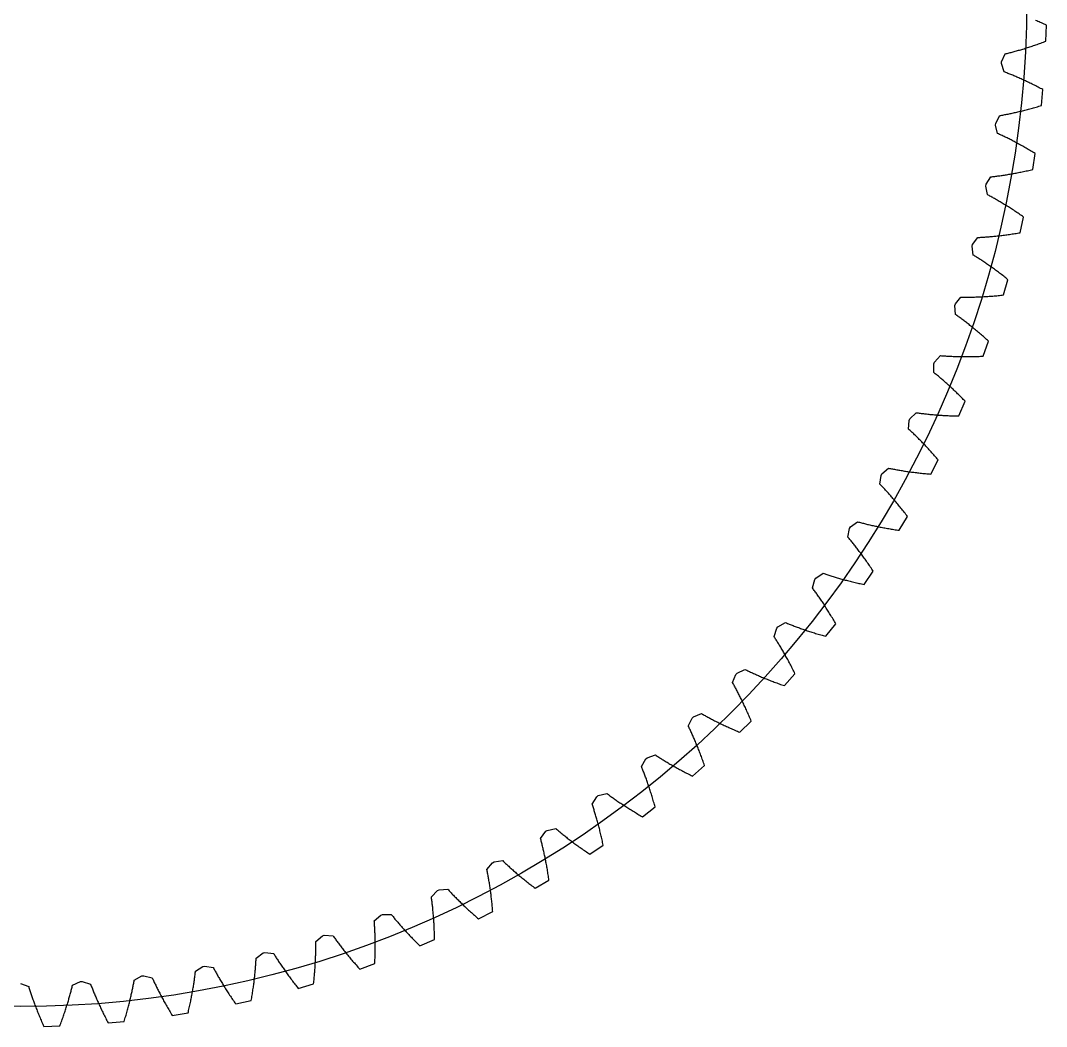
# Model space of a CAD drawing. Extents: x -60 to 60, y 180 to 300.
# Drawn here: x 0 to 60, y 179.9 to 238.7 of the extents above; entities that cross this region are included whole.
import ezdxf

# ---------------------------------------------------------------- set-up
doc = ezdxf.new("R2010")
doc.units = 0
doc.layers.get('0').update_dxf_attribs({"linetype": 'CONTINUOUS'})

msp = doc.modelspace()

# ---------------------------------------------------------------- linework, layer by layer
msp.add_lwpolyline([(0, 182.445), (0.477, 182.26), (0.494, 182.205), (0.511, 182.149), (0.529, 182.093), (0.547, 182.036), (0.565, 181.979), (0.584, 181.921), (0.604, 181.863), (0.624, 181.803), (0.644, 181.744), (0.664, 181.684), (0.685, 181.623), (0.707, 181.562), (0.729, 181.5), (0.751, 181.437), (0.774, 181.374), (0.797, 181.311), (0.821, 181.247), (0.845, 181.182), (0.87, 181.117), (0.895, 181.051), (0.92, 180.985), (0.946, 180.918), (0.973, 180.851), (1, 180.783), (1.027, 180.714), (1.055, 180.646), (1.084, 180.576), (1.113, 180.506), (1.142, 180.436), (1.172, 180.365), (1.203, 180.293), (1.234, 180.221), (1.265, 180.149), (1.297, 180.076), (1.33, 180.002), (1.363, 179.932), (2.295, 179.961), (2.324, 180.032), (2.352, 180.108), (2.379, 180.183), (2.406, 180.257), (2.433, 180.331), (2.459, 180.404), (2.485, 180.477), (2.51, 180.549), (2.534, 180.62), (2.559, 180.691), (2.582, 180.762), (2.606, 180.832), (2.628, 180.901), (2.651, 180.97), (2.673, 181.038), (2.694, 181.106), (2.715, 181.173), (2.736, 181.24), (2.756, 181.306), (2.776, 181.371), (2.795, 181.436), (2.814, 181.5), (2.833, 181.564), (2.851, 181.627), (2.868, 181.69), (2.886, 181.751), (2.903, 181.813), (2.919, 181.874), (2.935, 181.934), (2.951, 181.993), (2.966, 182.052), (2.981, 182.111), (2.996, 182.168), (3.01, 182.225), (3.024, 182.282), (3.038, 182.338), (3.502, 182.552), (3.607, 182.558), (4.095, 182.403), (4.115, 182.35), (4.136, 182.295), (4.157, 182.24), (4.178, 182.185), (4.201, 182.129), (4.223, 182.072), (4.246, 182.015), (4.269, 181.957), (4.293, 181.899), (4.318, 181.84), (4.343, 181.781), (4.368, 181.721), (4.394, 181.661), (4.42, 181.6), (4.447, 181.538), (4.474, 181.476), (4.501, 181.414), (4.53, 181.351), (4.558, 181.287), (4.587, 181.223), (4.617, 181.159), (4.647, 181.094), (4.678, 181.028), (4.709, 180.962), (4.741, 180.896), (4.773, 180.829), (4.806, 180.761), (4.839, 180.693), (4.873, 180.625), (4.908, 180.556), (4.942, 180.486), (4.978, 180.416), (5.014, 180.346), (5.051, 180.275), (5.088, 180.204), (5.125, 180.136), (6.053, 180.223), (6.078, 180.296), (6.101, 180.373), (6.124, 180.45), (6.146, 180.526), (6.168, 180.601), (6.189, 180.676), (6.21, 180.75), (6.231, 180.823), (6.251, 180.896), (6.271, 180.969), (6.29, 181.041), (6.309, 181.112), (6.327, 181.183), (6.345, 181.253), (6.363, 181.322), (6.38, 181.391), (6.397, 181.46), (6.413, 181.527), (6.429, 181.594), (6.445, 181.661), (6.46, 181.727), (6.475, 181.792), (6.489, 181.857), (6.503, 181.921), (6.517, 181.984), (6.53, 182.047), (6.543, 182.11), (6.556, 182.171), (6.568, 182.232), (6.58, 182.293), (6.592, 182.353), (6.603, 182.412), (6.614, 182.47), (6.625, 182.528), (6.635, 182.586), (6.645, 182.642), (7.096, 182.885), (7.2, 182.898), (7.696, 182.774), (7.72, 182.722), (7.744, 182.669), (7.768, 182.615), (7.794, 182.561), (7.819, 182.506), (7.845, 182.451), (7.872, 182.396), (7.899, 182.34), (7.926, 182.283), (7.954, 182.226), (7.983, 182.168), (8.012, 182.11), (8.041, 182.051), (8.071, 181.992), (8.102, 181.933), (8.133, 181.873), (8.164, 181.812), (8.196, 181.751), (8.229, 181.689), (8.262, 181.627), (8.296, 181.565), (8.33, 181.502), (8.365, 181.438), (8.4, 181.374), (8.436, 181.31), (8.472, 181.245), (8.509, 181.18), (8.547, 181.114), (8.585, 181.048), (8.623, 180.981), (8.663, 180.914), (8.702, 180.846), (8.743, 180.778), (8.784, 180.71), (8.825, 180.641), (8.867, 180.576), (9.788, 180.721), (9.807, 180.795), (9.826, 180.874), (9.844, 180.952), (9.861, 181.029), (9.878, 181.105), (9.895, 181.181), (9.911, 181.257), (9.927, 181.331), (9.943, 181.405), (9.958, 181.479), (9.973, 181.552), (9.987, 181.624), (10.001, 181.696), (10.014, 181.767), (10.028, 181.837), (10.04, 181.907), (10.053, 181.976), (10.065, 182.045), (10.077, 182.113), (10.088, 182.18), (10.099, 182.247), (10.11, 182.313), (10.12, 182.379), (10.13, 182.444), (10.14, 182.508), (10.149, 182.572), (10.159, 182.634), (10.167, 182.697), (10.176, 182.759), (10.184, 182.82), (10.192, 182.88), (10.199, 182.94), (10.207, 182.999), (10.214, 183.057), (10.22, 183.115), (10.227, 183.172), (10.661, 183.443), (10.764, 183.462), (11.267, 183.37), (11.294, 183.319), (11.321, 183.268), (11.349, 183.216), (11.378, 183.163), (11.407, 183.111), (11.436, 183.057), (11.466, 183.003), (11.497, 182.949), (11.528, 182.894), (11.559, 182.839), (11.591, 182.783), (11.624, 182.727), (11.657, 182.67), (11.691, 182.613), (11.725, 182.556), (11.759, 182.498), (11.795, 182.439), (11.831, 182.38), (11.867, 182.321), (11.904, 182.261), (11.942, 182.201), (11.98, 182.14), (12.018, 182.079), (12.058, 182.017), (12.097, 181.955), (12.138, 181.893), (12.179, 181.83), (12.22, 181.766), (12.262, 181.703), (12.305, 181.639), (12.349, 181.574), (12.393, 181.509), (12.437, 181.444), (12.482, 181.378), (12.528, 181.312), (12.574, 181.25), (13.484, 181.452), (13.499, 181.528), (13.512, 181.607), (13.525, 181.686), (13.538, 181.764), (13.55, 181.841), (13.562, 181.918), (13.573, 181.995), (13.585, 182.07), (13.595, 182.145), (13.606, 182.219), (13.616, 182.293), (13.626, 182.366), (13.635, 182.439), (13.644, 182.51), (13.653, 182.582), (13.661, 182.652), (13.669, 182.722), (13.677, 182.791), (13.685, 182.86), (13.692, 182.928), (13.699, 182.995), (13.705, 183.062), (13.711, 183.128), (13.717, 183.193), (13.723, 183.258), (13.728, 183.322), (13.734, 183.385), (13.738, 183.448), (13.743, 183.51), (13.747, 183.572), (13.751, 183.632), (13.755, 183.693), (13.759, 183.752), (13.762, 183.811), (13.765, 183.869), (13.768, 183.927), (14.184, 184.224), (14.286, 184.25), (14.794, 184.189), (14.824, 184.14), (14.854, 184.09), (14.886, 184.04), (14.917, 183.99), (14.949, 183.939), (14.982, 183.888), (15.015, 183.836), (15.049, 183.783), (15.084, 183.731), (15.118, 183.677), (15.154, 183.624), (15.19, 183.57), (15.227, 183.515), (15.264, 183.46), (15.302, 183.405), (15.34, 183.349), (15.379, 183.293), (15.418, 183.237), (15.458, 183.18), (15.499, 183.122), (15.54, 183.064), (15.582, 183.006), (15.624, 182.947), (15.668, 182.888), (15.711, 182.829), (15.755, 182.769), (15.8, 182.709), (15.846, 182.648), (15.892, 182.588), (15.939, 182.526), (15.986, 182.465), (16.034, 182.402), (16.082, 182.34), (16.132, 182.277), (16.182, 182.214), (16.231, 182.155), (17.126, 182.414), (17.136, 182.491), (17.145, 182.571), (17.153, 182.65), (17.161, 182.729), (17.168, 182.807), (17.175, 182.884), (17.182, 182.961), (17.188, 183.037), (17.194, 183.113), (17.2, 183.188), (17.206, 183.262), (17.211, 183.335), (17.216, 183.408), (17.22, 183.48), (17.224, 183.552), (17.228, 183.623), (17.232, 183.693), (17.235, 183.763), (17.239, 183.832), (17.241, 183.9), (17.244, 183.968), (17.246, 184.034), (17.248, 184.101), (17.25, 184.166), (17.252, 184.231), (17.253, 184.296), (17.254, 184.359), (17.255, 184.422), (17.256, 184.484), (17.256, 184.546), (17.257, 184.607), (17.257, 184.667), (17.256, 184.727), (17.256, 184.786), (17.255, 184.844), (17.255, 184.901), (17.651, 185.224), (17.751, 185.256), (18.262, 185.228), (18.295, 185.181), (18.329, 185.133), (18.363, 185.085), (18.398, 185.037), (18.433, 184.988), (18.469, 184.939), (18.505, 184.889), (18.542, 184.839), (18.58, 184.789), (18.618, 184.738), (18.657, 184.686), (18.696, 184.635), (18.736, 184.583), (18.777, 184.53), (18.818, 184.477), (18.86, 184.424), (18.902, 184.37), (18.945, 184.316), (18.989, 184.262), (19.033, 184.207), (19.078, 184.152), (19.123, 184.097), (19.169, 184.041), (19.216, 183.985), (19.263, 183.928), (19.311, 183.871), (19.359, 183.814), (19.409, 183.756), (19.459, 183.698), (19.509, 183.64), (19.56, 183.582), (19.612, 183.523), (19.664, 183.463), (19.717, 183.404), (19.771, 183.344), (19.824, 183.288), (20.702, 183.603), (20.707, 183.68), (20.71, 183.76), (20.713, 183.84), (20.716, 183.919), (20.718, 183.997), (20.721, 184.075), (20.722, 184.152), (20.724, 184.229), (20.725, 184.304), (20.726, 184.379), (20.727, 184.454), (20.728, 184.528), (20.728, 184.601), (20.728, 184.673), (20.728, 184.745), (20.727, 184.816), (20.726, 184.886), (20.726, 184.956), (20.724, 185.025), (20.723, 185.093), (20.721, 185.161), (20.719, 185.228), (20.717, 185.294), (20.715, 185.359), (20.713, 185.424), (20.71, 185.489), (20.707, 185.552), (20.704, 185.615), (20.701, 185.677), (20.697, 185.739), (20.694, 185.8), (20.69, 185.86), (20.686, 185.919), (20.682, 185.978), (20.678, 186.036), (20.673, 186.093), (21.049, 186.44), (21.147, 186.479), (21.658, 186.482), (21.694, 186.437), (21.731, 186.392), (21.768, 186.346), (21.806, 186.3), (21.844, 186.254), (21.883, 186.207), (21.922, 186.16), (21.962, 186.112), (22.003, 186.064), (22.044, 186.016), (22.086, 185.967), (22.129, 185.918), (22.172, 185.868), (22.216, 185.818), (22.26, 185.768), (22.305, 185.718), (22.351, 185.667), (22.397, 185.616), (22.444, 185.564), (22.492, 185.512), (22.54, 185.46), (22.589, 185.408), (22.638, 185.355), (22.688, 185.302), (22.739, 185.248), (22.79, 185.194), (22.842, 185.14), (22.895, 185.086), (22.948, 185.031), (23.002, 184.976), (23.057, 184.921), (23.112, 184.865), (23.168, 184.81), (23.225, 184.753), (23.283, 184.697), (23.339, 184.644), (24.195, 185.014), (24.195, 185.091), (24.194, 185.171), (24.192, 185.251), (24.189, 185.33), (24.187, 185.409), (24.184, 185.486), (24.181, 185.563), (24.178, 185.64), (24.175, 185.715), (24.171, 185.79), (24.167, 185.865), (24.163, 185.938), (24.159, 186.011), (24.154, 186.083), (24.149, 186.155), (24.144, 186.226), (24.139, 186.296), (24.134, 186.365), (24.128, 186.434), (24.123, 186.502), (24.117, 186.57), (24.111, 186.636), (24.104, 186.702), (24.098, 186.768), (24.092, 186.832), (24.085, 186.896), (24.078, 186.96), (24.071, 187.022), (24.064, 187.084), (24.056, 187.145), (24.049, 187.206), (24.042, 187.265), (24.034, 187.324), (24.026, 187.383), (24.018, 187.441), (24.01, 187.498), (24.363, 187.867), (24.458, 187.912), (24.969, 187.948), (25.007, 187.905), (25.047, 187.862), (25.087, 187.819), (25.127, 187.775), (25.169, 187.731), (25.21, 187.687), (25.253, 187.642), (25.296, 187.597), (25.339, 187.552), (25.384, 187.506), (25.429, 187.46), (25.474, 187.414), (25.52, 187.367), (25.567, 187.32), (25.614, 187.273), (25.663, 187.225), (25.711, 187.177), (25.761, 187.129), (25.811, 187.081), (25.861, 187.032), (25.913, 186.983), (25.965, 186.933), (26.017, 186.884), (26.071, 186.834), (26.125, 186.784), (26.179, 186.733), (26.235, 186.683), (26.291, 186.632), (26.348, 186.58), (26.405, 186.529), (26.463, 186.477), (26.522, 186.425), (26.581, 186.373), (26.641, 186.321), (26.702, 186.268), (26.762, 186.219), (27.593, 186.641), (27.588, 186.718), (27.582, 186.799), (27.575, 186.878), (27.567, 186.957), (27.56, 187.035), (27.552, 187.112), (27.545, 187.189), (27.537, 187.265), (27.529, 187.34), (27.52, 187.415), (27.512, 187.489), (27.503, 187.562), (27.494, 187.634), (27.485, 187.706), (27.476, 187.777), (27.466, 187.848), (27.457, 187.917), (27.447, 187.986), (27.437, 188.055), (27.427, 188.122), (27.417, 188.189), (27.407, 188.255), (27.397, 188.321), (27.386, 188.386), (27.375, 188.45), (27.365, 188.513), (27.354, 188.576), (27.343, 188.638), (27.332, 188.699), (27.321, 188.76), (27.31, 188.82), (27.298, 188.879), (27.287, 188.937), (27.276, 188.995), (27.264, 189.052), (27.252, 189.109), (27.582, 189.5), (27.674, 189.55), (28.181, 189.618), (28.222, 189.578), (28.264, 189.537), (28.307, 189.497), (28.35, 189.456), (28.394, 189.414), (28.438, 189.373), (28.483, 189.331), (28.529, 189.289), (28.576, 189.246), (28.623, 189.203), (28.67, 189.16), (28.719, 189.117), (28.768, 189.073), (28.817, 189.029), (28.868, 188.985), (28.919, 188.94), (28.97, 188.896), (29.023, 188.851), (29.076, 188.805), (29.129, 188.76), (29.184, 188.714), (29.239, 188.668), (29.294, 188.622), (29.351, 188.576), (29.408, 188.529), (29.465, 188.482), (29.524, 188.435), (29.583, 188.387), (29.643, 188.34), (29.703, 188.292), (29.764, 188.244), (29.826, 188.196), (29.889, 188.148), (29.952, 188.099), (30.016, 188.05), (30.079, 188.005), (30.882, 188.479), (30.872, 188.556), (30.861, 188.635), (30.849, 188.714), (30.837, 188.792), (30.824, 188.87), (30.812, 188.946), (30.799, 189.022), (30.787, 189.098), (30.774, 189.172), (30.761, 189.246), (30.748, 189.32), (30.734, 189.392), (30.721, 189.464), (30.707, 189.535), (30.694, 189.605), (30.68, 189.675), (30.666, 189.744), (30.652, 189.812), (30.638, 189.88), (30.624, 189.947), (30.609, 190.013), (30.595, 190.078), (30.58, 190.143), (30.566, 190.207), (30.551, 190.27), (30.537, 190.333), (30.522, 190.395), (30.507, 190.456), (30.492, 190.516), (30.477, 190.576), (30.462, 190.635), (30.447, 190.694), (30.432, 190.751), (30.417, 190.808), (30.402, 190.864), (30.387, 190.92), (30.691, 191.331), (30.78, 191.387), (31.282, 191.487), (31.326, 191.449), (31.37, 191.412), (31.415, 191.374), (31.461, 191.335), (31.507, 191.297), (31.554, 191.258), (31.602, 191.219), (31.65, 191.18), (31.699, 191.14), (31.749, 191.101), (31.799, 191.06), (31.85, 191.02), (31.902, 190.98), (31.954, 190.939), (32.007, 190.898), (32.061, 190.857), (32.115, 190.815), (32.17, 190.774), (32.226, 190.732), (32.282, 190.69), (32.339, 190.648), (32.397, 190.605), (32.456, 190.563), (32.515, 190.52), (32.575, 190.477), (32.635, 190.434), (32.696, 190.39), (32.758, 190.347), (32.821, 190.303), (32.884, 190.259), (32.949, 190.215), (33.013, 190.171), (33.079, 190.126), (33.145, 190.082), (33.212, 190.037), (33.277, 189.996), (34.049, 190.52), (34.035, 190.595), (34.018, 190.674), (34.001, 190.752), (33.984, 190.829), (33.967, 190.906), (33.95, 190.982), (33.933, 191.057), (33.915, 191.131), (33.898, 191.205), (33.88, 191.278), (33.862, 191.35), (33.844, 191.422), (33.826, 191.492), (33.808, 191.562), (33.79, 191.632), (33.772, 191.701), (33.754, 191.768), (33.736, 191.836), (33.717, 191.902), (33.699, 191.968), (33.681, 192.033), (33.662, 192.098), (33.644, 192.161), (33.625, 192.224), (33.607, 192.286), (33.588, 192.348), (33.569, 192.409), (33.551, 192.469), (33.532, 192.528), (33.514, 192.587), (33.495, 192.645), (33.476, 192.702), (33.458, 192.759), (33.439, 192.815), (33.421, 192.87), (33.402, 192.925), (33.68, 193.354), (33.765, 193.416), (34.259, 193.546), (34.305, 193.512), (34.352, 193.477), (34.399, 193.442), (34.447, 193.407), (34.496, 193.371), (34.545, 193.335), (34.595, 193.299), (34.646, 193.263), (34.698, 193.227), (34.75, 193.19), (34.802, 193.154), (34.856, 193.117), (34.91, 193.079), (34.965, 193.042), (35.02, 193.004), (35.076, 192.967), (35.133, 192.929), (35.191, 192.891), (35.249, 192.852), (35.308, 192.814), (35.367, 192.775), (35.428, 192.737), (35.489, 192.698), (35.551, 192.659), (35.613, 192.62), (35.676, 192.58), (35.74, 192.541), (35.805, 192.501), (35.87, 192.462), (35.936, 192.422), (36.003, 192.382), (36.07, 192.342), (36.138, 192.302), (36.207, 192.261), (36.277, 192.221), (36.344, 192.184), (37.082, 192.755), (37.063, 192.83), (37.041, 192.907), (37.019, 192.984), (36.998, 193.06), (36.976, 193.135), (36.954, 193.21), (36.932, 193.284), (36.91, 193.357), (36.888, 193.429), (36.865, 193.501), (36.843, 193.572), (36.821, 193.642), (36.799, 193.712), (36.776, 193.781), (36.754, 193.849), (36.731, 193.916), (36.709, 193.983), (36.686, 194.049), (36.664, 194.114), (36.642, 194.179), (36.619, 194.242), (36.597, 194.306), (36.574, 194.368), (36.552, 194.43), (36.529, 194.491), (36.507, 194.551), (36.485, 194.61), (36.462, 194.669), (36.44, 194.727), (36.418, 194.785), (36.395, 194.842), (36.373, 194.898), (36.351, 194.953), (36.329, 195.007), (36.307, 195.061), (36.285, 195.115), (36.535, 195.561), (36.616, 195.628), (37.102, 195.789), (37.15, 195.757), (37.198, 195.725), (37.248, 195.693), (37.298, 195.661), (37.349, 195.629), (37.4, 195.596), (37.453, 195.564), (37.505, 195.531), (37.559, 195.498), (37.613, 195.464), (37.668, 195.431), (37.724, 195.397), (37.78, 195.364), (37.837, 195.33), (37.895, 195.296), (37.953, 195.262), (38.012, 195.227), (38.072, 195.193), (38.133, 195.159), (38.194, 195.124), (38.256, 195.089), (38.319, 195.054), (38.382, 195.019), (38.446, 194.984), (38.511, 194.949), (38.576, 194.914), (38.642, 194.878), (38.709, 194.843), (38.777, 194.808), (38.845, 194.772), (38.915, 194.736), (38.984, 194.701), (39.055, 194.665), (39.126, 194.629), (39.198, 194.593), (39.268, 194.56), (39.968, 195.176), (39.944, 195.25), (39.918, 195.326), (39.892, 195.401), (39.865, 195.475), (39.838, 195.549), (39.812, 195.622), (39.785, 195.695), (39.759, 195.766), (39.732, 195.837), (39.705, 195.907), (39.679, 195.977), (39.652, 196.046), (39.625, 196.114), (39.599, 196.181), (39.572, 196.247), (39.546, 196.313), (39.519, 196.378), (39.492, 196.443), (39.466, 196.507), (39.439, 196.57), (39.413, 196.632), (39.387, 196.693), (39.36, 196.754), (39.334, 196.814), (39.308, 196.874), (39.282, 196.933), (39.256, 196.991), (39.23, 197.048), (39.204, 197.105), (39.178, 197.16), (39.152, 197.216), (39.126, 197.27), (39.101, 197.324), (39.075, 197.377), (39.05, 197.43), (39.025, 197.481), (39.247, 197.942), (39.323, 198.014), (39.797, 198.206), (39.847, 198.177), (39.898, 198.148), (39.95, 198.12), (40.002, 198.091), (40.054, 198.061), (40.108, 198.032), (40.162, 198.003), (40.217, 197.973), (40.272, 197.944), (40.328, 197.914), (40.385, 197.884), (40.443, 197.854), (40.501, 197.824), (40.56, 197.794), (40.62, 197.763), (40.681, 197.733), (40.742, 197.702), (40.804, 197.672), (40.866, 197.641), (40.929, 197.61), (40.993, 197.58), (41.058, 197.549), (41.124, 197.518), (41.19, 197.487), (41.257, 197.456), (41.324, 197.425), (41.392, 197.394), (41.461, 197.362), (41.531, 197.331), (41.602, 197.3), (41.673, 197.269), (41.745, 197.238), (41.817, 197.206), (41.891, 197.175), (41.965, 197.144), (42.037, 197.115), (42.697, 197.774), (42.669, 197.846), (42.637, 197.92), (42.606, 197.994), (42.575, 198.066), (42.544, 198.138), (42.513, 198.21), (42.482, 198.28), (42.451, 198.35), (42.42, 198.419), (42.389, 198.487), (42.358, 198.555), (42.327, 198.622), (42.296, 198.688), (42.265, 198.754), (42.234, 198.818), (42.204, 198.882), (42.173, 198.946), (42.142, 199.008), (42.112, 199.07), (42.082, 199.131), (42.051, 199.192), (42.021, 199.252), (41.991, 199.311), (41.961, 199.369), (41.931, 199.427), (41.901, 199.484), (41.872, 199.54), (41.842, 199.596), (41.813, 199.651), (41.783, 199.705), (41.754, 199.758), (41.725, 199.811), (41.696, 199.863), (41.668, 199.915), (41.639, 199.965), (41.611, 200.015), (41.803, 200.489), (41.875, 200.566), (42.336, 200.787), (42.388, 200.761), (42.44, 200.736), (42.493, 200.71), (42.547, 200.685), (42.602, 200.659), (42.657, 200.633), (42.713, 200.607), (42.769, 200.581), (42.827, 200.555), (42.885, 200.529), (42.943, 200.503), (43.003, 200.476), (43.063, 200.45), (43.124, 200.423), (43.185, 200.397), (43.247, 200.37), (43.31, 200.344), (43.374, 200.317), (43.438, 200.291), (43.503, 200.264), (43.569, 200.237), (43.636, 200.21), (43.703, 200.184), (43.771, 200.157), (43.84, 200.13), (43.909, 200.103), (43.979, 200.077), (44.05, 200.05), (44.122, 200.023), (44.194, 199.996), (44.267, 199.97), (44.341, 199.943), (44.415, 199.916), (44.49, 199.89), (44.566, 199.863), (44.64, 199.839), (45.257, 200.538), (45.224, 200.608), (45.189, 200.68), (45.153, 200.751), (45.117, 200.822), (45.082, 200.892), (45.046, 200.961), (45.011, 201.03), (44.975, 201.097), (44.94, 201.164), (44.905, 201.231), (44.869, 201.296), (44.834, 201.361), (44.799, 201.425), (44.765, 201.489), (44.73, 201.551), (44.695, 201.613), (44.661, 201.675), (44.626, 201.735), (44.592, 201.795), (44.558, 201.854), (44.524, 201.913), (44.49, 201.97), (44.456, 202.028), (44.423, 202.084), (44.389, 202.14), (44.356, 202.195), (44.323, 202.249), (44.29, 202.303), (44.257, 202.355), (44.224, 202.408), (44.192, 202.459), (44.159, 202.51), (44.127, 202.56), (44.095, 202.61), (44.064, 202.659), (44.032, 202.707), (44.194, 203.192), (44.261, 203.273), (44.708, 203.522), (44.761, 203.5), (44.815, 203.478), (44.87, 203.456), (44.925, 203.434), (44.981, 203.411), (45.038, 203.389), (45.095, 203.367), (45.153, 203.344), (45.212, 203.322), (45.271, 203.299), (45.332, 203.277), (45.393, 203.254), (45.454, 203.232), (45.517, 203.209), (45.58, 203.187), (45.643, 203.164), (45.708, 203.141), (45.773, 203.119), (45.839, 203.096), (45.906, 203.074), (45.973, 203.051), (46.041, 203.029), (46.11, 203.006), (46.179, 202.984), (46.25, 202.961), (46.32, 202.939), (46.392, 202.917), (46.465, 202.894), (46.538, 202.872), (46.611, 202.85), (46.686, 202.828), (46.761, 202.806), (46.837, 202.784), (46.914, 202.762), (46.991, 202.74), (47.066, 202.721), (47.638, 203.457), (47.602, 203.525), (47.561, 203.595), (47.521, 203.664), (47.481, 203.732), (47.441, 203.8), (47.401, 203.866), (47.362, 203.933), (47.322, 203.998), (47.283, 204.063), (47.243, 204.126), (47.204, 204.19), (47.165, 204.252), (47.126, 204.314), (47.087, 204.375), (47.049, 204.436), (47.01, 204.495), (46.972, 204.554), (46.934, 204.613), (46.896, 204.67), (46.858, 204.727), (46.82, 204.783), (46.783, 204.839), (46.746, 204.894), (46.709, 204.948), (46.672, 205.001), (46.635, 205.054), (46.599, 205.106), (46.562, 205.158), (46.526, 205.208), (46.49, 205.259), (46.455, 205.308), (46.419, 205.357), (46.384, 205.405), (46.349, 205.452), (46.315, 205.499), (46.28, 205.545), (46.411, 206.039), (46.473, 206.124), (46.903, 206.401), (46.958, 206.383), (47.013, 206.364), (47.069, 206.345), (47.125, 206.326), (47.183, 206.308), (47.241, 206.289), (47.299, 206.27), (47.359, 206.252), (47.419, 206.233), (47.48, 206.214), (47.541, 206.195), (47.603, 206.177), (47.666, 206.158), (47.73, 206.14), (47.794, 206.121), (47.859, 206.102), (47.925, 206.084), (47.992, 206.065), (48.059, 206.047), (48.127, 206.029), (48.195, 206.01), (48.265, 205.992), (48.335, 205.974), (48.405, 205.956), (48.477, 205.938), (48.549, 205.92), (48.622, 205.903), (48.696, 205.885), (48.77, 205.867), (48.845, 205.85), (48.921, 205.832), (48.998, 205.815), (49.075, 205.798), (49.153, 205.781), (49.231, 205.764), (49.307, 205.75), (49.832, 206.521), (49.791, 206.586), (49.746, 206.653), (49.702, 206.719), (49.658, 206.785), (49.614, 206.85), (49.57, 206.914), (49.526, 206.977), (49.482, 207.04), (49.439, 207.102), (49.396, 207.163), (49.353, 207.224), (49.31, 207.284), (49.267, 207.343), (49.224, 207.402), (49.182, 207.46), (49.14, 207.517), (49.098, 207.573), (49.056, 207.629), (49.015, 207.684), (48.973, 207.739), (48.932, 207.792), (48.892, 207.846), (48.851, 207.898), (48.81, 207.95), (48.77, 208.001), (48.73, 208.051), (48.691, 208.101), (48.651, 208.15), (48.612, 208.198), (48.573, 208.246), (48.534, 208.293), (48.496, 208.34), (48.458, 208.385), (48.42, 208.43), (48.382, 208.475), (48.345, 208.519), (48.445, 209.02), (48.502, 209.109), (48.913, 209.412), (48.969, 209.397), (49.025, 209.382), (49.082, 209.367), (49.14, 209.352), (49.198, 209.337), (49.257, 209.322), (49.317, 209.307), (49.377, 209.292), (49.438, 209.277), (49.5, 209.262), (49.563, 209.247), (49.626, 209.232), (49.69, 209.218), (49.755, 209.203), (49.82, 209.189), (49.886, 209.174), (49.953, 209.16), (50.021, 209.146), (50.089, 209.131), (50.158, 209.117), (50.227, 209.104), (50.298, 209.09), (50.369, 209.076), (50.441, 209.063), (50.513, 209.049), (50.586, 209.036), (50.66, 209.023), (50.735, 209.01), (50.81, 208.997), (50.886, 208.984), (50.963, 208.971), (51.04, 208.959), (51.118, 208.947), (51.197, 208.935), (51.277, 208.923), (51.353, 208.913), (51.829, 209.715), (51.784, 209.778), (51.735, 209.842), (51.687, 209.906), (51.638, 209.968), (51.59, 210.03), (51.542, 210.091), (51.495, 210.152), (51.447, 210.212), (51.4, 210.271), (51.353, 210.33), (51.306, 210.387), (51.26, 210.445), (51.213, 210.501), (51.167, 210.557), (51.121, 210.612), (51.076, 210.666), (51.03, 210.72), (50.985, 210.773), (50.94, 210.825), (50.896, 210.877), (50.851, 210.928), (50.807, 210.979), (50.763, 211.028), (50.72, 211.077), (50.676, 211.126), (50.633, 211.174), (50.591, 211.221), (50.548, 211.267), (50.506, 211.313), (50.464, 211.358), (50.423, 211.403), (50.381, 211.447), (50.34, 211.49), (50.3, 211.533), (50.26, 211.575), (50.22, 211.616), (50.288, 212.123), (50.339, 212.215), (50.731, 212.544), (50.787, 212.532), (50.844, 212.52), (50.902, 212.509), (50.96, 212.497), (51.019, 212.486), (51.079, 212.475), (51.14, 212.464), (51.201, 212.452), (51.263, 212.441), (51.326, 212.43), (51.389, 212.42), (51.453, 212.409), (51.518, 212.398), (51.583, 212.388), (51.65, 212.377), (51.716, 212.367), (51.784, 212.357), (51.852, 212.347), (51.921, 212.337), (51.991, 212.328), (52.061, 212.318), (52.132, 212.309), (52.204, 212.3), (52.277, 212.291), (52.35, 212.282), (52.424, 212.273), (52.498, 212.264), (52.574, 212.256), (52.65, 212.248), (52.726, 212.24), (52.804, 212.232), (52.882, 212.225), (52.96, 212.218), (53.04, 212.211), (53.12, 212.204), (53.197, 212.199), (53.621, 213.029), (53.572, 213.089), (53.52, 213.15), (53.467, 213.21), (53.415, 213.27), (53.363, 213.328), (53.312, 213.387), (53.26, 213.444), (53.209, 213.501), (53.158, 213.557), (53.108, 213.612), (53.057, 213.667), (53.007, 213.721), (52.958, 213.775), (52.908, 213.827), (52.859, 213.88), (52.81, 213.931), (52.761, 213.982), (52.713, 214.032), (52.665, 214.081), (52.617, 214.13), (52.569, 214.178), (52.522, 214.226), (52.475, 214.273), (52.429, 214.319), (52.382, 214.365), (52.336, 214.41), (52.291, 214.454), (52.246, 214.498), (52.201, 214.541), (52.156, 214.583), (52.112, 214.625), (52.068, 214.666), (52.024, 214.707), (51.981, 214.747), (51.938, 214.787), (51.896, 214.825), (51.932, 215.336), (51.977, 215.43), (52.347, 215.783), (52.404, 215.775), (52.462, 215.767), (52.52, 215.759), (52.58, 215.751), (52.639, 215.744), (52.7, 215.736), (52.761, 215.729), (52.823, 215.721), (52.885, 215.714), (52.949, 215.707), (53.012, 215.701), (53.077, 215.694), (53.142, 215.687), (53.208, 215.681), (53.275, 215.675), (53.342, 215.669), (53.411, 215.663), (53.479, 215.657), (53.549, 215.652), (53.619, 215.647), (53.69, 215.641), (53.761, 215.637), (53.834, 215.632), (53.906, 215.627), (53.98, 215.623), (54.054, 215.619), (54.129, 215.615), (54.205, 215.612), (54.281, 215.609), (54.358, 215.605), (54.436, 215.603), (54.514, 215.6), (54.593, 215.598), (54.673, 215.596), (54.754, 215.594), (54.831, 215.594), (55.202, 216.449), (55.149, 216.506), (55.093, 216.563), (55.037, 216.62), (54.981, 216.676), (54.926, 216.732), (54.871, 216.786), (54.816, 216.84), (54.761, 216.894), (54.707, 216.947), (54.653, 216.999), (54.599, 217.05), (54.546, 217.101), (54.493, 217.151), (54.44, 217.201), (54.388, 217.25), (54.335, 217.298), (54.284, 217.346), (54.232, 217.393), (54.181, 217.439), (54.13, 217.485), (54.08, 217.53), (54.03, 217.574), (53.98, 217.618), (53.931, 217.661), (53.882, 217.704), (53.833, 217.746), (53.785, 217.788), (53.737, 217.828), (53.689, 217.869), (53.642, 217.908), (53.595, 217.947), (53.549, 217.986), (53.503, 218.023), (53.457, 218.061), (53.412, 218.097), (53.367, 218.133), (53.371, 218.645), (53.41, 218.742), (53.758, 219.118), (53.815, 219.113), (53.873, 219.109), (53.932, 219.104), (53.991, 219.1), (54.052, 219.097), (54.112, 219.093), (54.174, 219.089), (54.236, 219.086), (54.299, 219.083), (54.362, 219.08), (54.427, 219.077), (54.492, 219.074), (54.557, 219.072), (54.623, 219.07), (54.69, 219.068), (54.758, 219.066), (54.826, 219.064), (54.895, 219.063), (54.965, 219.062), (55.035, 219.061), (55.106, 219.061), (55.178, 219.06), (55.25, 219.06), (55.323, 219.06), (55.397, 219.061), (55.472, 219.061), (55.547, 219.062), (55.622, 219.063), (55.699, 219.065), (55.776, 219.066), (55.854, 219.068), (55.932, 219.071), (56.011, 219.073), (56.091, 219.076), (56.171, 219.08), (56.248, 219.085), (56.565, 219.962), (56.509, 220.015), (56.449, 220.068), (56.389, 220.122), (56.33, 220.174), (56.271, 220.226), (56.213, 220.277), (56.155, 220.328), (56.097, 220.378), (56.039, 220.427), (55.982, 220.476), (55.926, 220.524), (55.869, 220.571), (55.813, 220.618), (55.757, 220.664), (55.702, 220.71), (55.647, 220.754), (55.592, 220.799), (55.538, 220.842), (55.484, 220.885), (55.43, 220.928), (55.377, 220.97), (55.324, 221.011), (55.272, 221.052), (55.22, 221.092), (55.168, 221.131), (55.117, 221.17), (55.066, 221.208), (55.016, 221.246), (54.966, 221.283), (54.916, 221.32), (54.867, 221.356), (54.818, 221.391), (54.77, 221.426), (54.722, 221.46), (54.675, 221.494), (54.628, 221.527), (54.6, 222.038), (54.632, 222.138), (54.956, 222.534), (55.013, 222.533), (55.072, 222.532), (55.131, 222.532), (55.19, 222.532), (55.25, 222.532), (55.311, 222.532), (55.373, 222.532), (55.435, 222.532), (55.498, 222.533), (55.562, 222.534), (55.626, 222.535), (55.691, 222.537), (55.757, 222.539), (55.823, 222.541), (55.89, 222.543), (55.957, 222.545), (56.026, 222.548), (56.095, 222.551), (56.164, 222.554), (56.235, 222.558), (56.305, 222.562), (56.377, 222.566), (56.449, 222.57), (56.522, 222.575), (56.596, 222.58), (56.67, 222.585), (56.745, 222.591), (56.82, 222.597), (56.896, 222.603), (56.973, 222.61), (57.051, 222.617), (57.129, 222.624), (57.208, 222.631), (57.287, 222.639), (57.367, 222.648), (57.443, 222.658), (57.704, 223.553), (57.645, 223.602), (57.582, 223.652), (57.519, 223.701), (57.457, 223.75), (57.395, 223.798), (57.334, 223.846), (57.272, 223.892), (57.211, 223.939), (57.151, 223.984), (57.091, 224.029), (57.031, 224.074), (56.972, 224.117), (56.913, 224.16), (56.854, 224.203), (56.796, 224.245), (56.738, 224.286), (56.681, 224.327), (56.624, 224.367), (56.568, 224.407), (56.512, 224.446), (56.456, 224.484), (56.401, 224.522), (56.346, 224.559), (56.291, 224.596), (56.237, 224.632), (56.184, 224.668), (56.131, 224.703), (56.078, 224.737), (56.026, 224.771), (55.974, 224.805), (55.923, 224.837), (55.872, 224.87), (55.821, 224.901), (55.771, 224.933), (55.722, 224.963), (55.673, 224.994), (55.613, 225.502), (55.639, 225.603), (55.937, 226.019), (55.995, 226.022), (56.053, 226.025), (56.112, 226.028), (56.171, 226.031), (56.231, 226.035), (56.292, 226.039), (56.354, 226.043), (56.416, 226.047), (56.478, 226.052), (56.542, 226.057), (56.606, 226.062), (56.671, 226.068), (56.736, 226.074), (56.802, 226.08), (56.869, 226.086), (56.936, 226.093), (57.004, 226.1), (57.073, 226.107), (57.142, 226.115), (57.212, 226.123), (57.282, 226.131), (57.354, 226.14), (57.425, 226.149), (57.498, 226.158), (57.571, 226.168), (57.645, 226.178), (57.719, 226.188), (57.794, 226.199), (57.87, 226.21), (57.946, 226.221), (58.023, 226.233), (58.1, 226.245), (58.178, 226.258), (58.257, 226.271), (58.336, 226.284), (58.412, 226.298), (58.616, 227.208), (58.554, 227.254), (58.488, 227.3), (58.422, 227.345), (58.357, 227.39), (58.292, 227.434), (58.228, 227.477), (58.164, 227.52), (58.1, 227.562), (58.037, 227.604), (57.974, 227.645), (57.912, 227.686), (57.85, 227.726), (57.788, 227.765), (57.727, 227.804), (57.666, 227.842), (57.606, 227.88), (57.546, 227.917), (57.487, 227.953), (57.428, 227.989), (57.37, 228.025), (57.312, 228.06), (57.254, 228.094), (57.197, 228.128), (57.14, 228.161), (57.084, 228.193), (57.029, 228.226), (56.973, 228.257), (56.919, 228.288), (56.864, 228.319), (56.811, 228.349), (56.757, 228.379), (56.705, 228.408), (56.652, 228.436), (56.6, 228.464), (56.549, 228.492), (56.498, 228.519), (56.407, 229.022), (56.426, 229.125), (56.698, 229.559), (56.755, 229.565), (56.813, 229.572), (56.871, 229.578), (56.93, 229.586), (56.99, 229.593), (57.051, 229.601), (57.112, 229.609), (57.173, 229.617), (57.236, 229.626), (57.299, 229.635), (57.362, 229.644), (57.427, 229.654), (57.492, 229.664), (57.557, 229.674), (57.623, 229.684), (57.69, 229.695), (57.757, 229.707), (57.825, 229.718), (57.894, 229.73), (57.963, 229.743), (58.033, 229.755), (58.104, 229.768), (58.175, 229.782), (58.246, 229.796), (58.319, 229.81), (58.392, 229.824), (58.465, 229.839), (58.539, 229.855), (58.614, 229.87), (58.69, 229.887), (58.766, 229.903), (58.842, 229.92), (58.919, 229.938), (58.997, 229.955), (59.075, 229.974), (59.15, 229.993), (59.297, 230.914), (59.232, 230.955), (59.163, 230.997), (59.095, 231.038), (59.027, 231.079), (58.959, 231.119), (58.892, 231.158), (58.826, 231.197), (58.759, 231.235), (58.694, 231.273), (58.628, 231.31), (58.564, 231.346), (58.499, 231.382), (58.435, 231.418), (58.372, 231.452), (58.309, 231.487), (58.247, 231.521), (58.185, 231.554), (58.123, 231.586), (58.062, 231.619), (58.001, 231.65), (57.941, 231.681), (57.882, 231.712), (57.823, 231.742), (57.764, 231.772), (57.706, 231.801), (57.648, 231.829), (57.591, 231.858), (57.535, 231.885), (57.479, 231.912), (57.423, 231.939), (57.368, 231.965), (57.314, 231.991), (57.26, 232.016), (57.206, 232.041), (57.153, 232.065), (57.101, 232.089), (56.978, 232.585), (56.991, 232.689), (57.234, 233.139), (57.291, 233.149), (57.349, 233.159), (57.406, 233.17), (57.465, 233.181), (57.524, 233.192), (57.584, 233.203), (57.645, 233.215), (57.706, 233.227), (57.767, 233.24), (57.83, 233.253), (57.892, 233.266), (57.956, 233.28), (58.02, 233.294), (58.085, 233.308), (58.15, 233.323), (58.216, 233.338), (58.283, 233.353), (58.35, 233.369), (58.418, 233.386), (58.486, 233.402), (58.555, 233.419), (58.624, 233.437), (58.695, 233.455), (58.765, 233.473), (58.837, 233.492), (58.908, 233.511), (58.981, 233.53), (59.054, 233.55), (59.128, 233.571), (59.202, 233.592), (59.277, 233.613), (59.352, 233.635), (59.428, 233.657), (59.504, 233.679), (59.581, 233.703), (59.655, 233.727), (59.743, 234.655), (59.676, 234.692), (59.605, 234.729), (59.534, 234.766), (59.463, 234.802), (59.394, 234.838), (59.324, 234.873), (59.255, 234.908), (59.187, 234.942), (59.119, 234.975), (59.051, 235.008), (58.984, 235.04), (58.918, 235.072), (58.852, 235.103), (58.786, 235.134), (58.722, 235.165), (58.657, 235.194), (58.593, 235.224), (58.53, 235.252), (58.467, 235.281), (58.404, 235.309), (58.342, 235.336), (58.281, 235.363), (58.22, 235.389), (58.16, 235.415), (58.1, 235.44), (58.041, 235.465), (57.982, 235.49), (57.924, 235.514), (57.866, 235.537), (57.809, 235.56), (57.752, 235.583), (57.696, 235.605), (57.641, 235.627), (57.586, 235.648), (57.532, 235.669), (57.478, 235.689), (57.324, 236.177), (57.331, 236.282), (57.545, 236.746), (57.601, 236.76), (57.658, 236.773), (57.715, 236.788), (57.773, 236.802), (57.831, 236.817), (57.89, 236.832), (57.95, 236.848), (58.01, 236.864), (58.071, 236.88), (58.132, 236.897), (58.194, 236.914), (58.257, 236.932), (58.32, 236.95), (58.383, 236.968), (58.448, 236.987), (58.513, 237.006), (58.578, 237.026), (58.644, 237.046), (58.711, 237.066), (58.778, 237.087), (58.846, 237.109), (58.914, 237.13), (58.983, 237.153), (59.052, 237.175), (59.122, 237.199), (59.193, 237.222), (59.264, 237.246), (59.336, 237.271), (59.408, 237.296), (59.48, 237.321), (59.554, 237.347), (59.628, 237.374), (59.702, 237.401), (59.777, 237.428), (59.852, 237.456), (59.924, 237.484), (59.954, 238.416), (59.884, 238.45), (59.811, 238.482), (59.738, 238.514), (59.666, 238.546), (59.594, 238.577), (59.522, 238.608), (59.451, 238.638), (59.381, 238.668), (59.311, 238.697)])
at = {"linetype": 'Continuous'}
msp.add_circle((0, 239.889), 58.797, dxfattribs=at)

doc.saveas('drawing.dxf')
